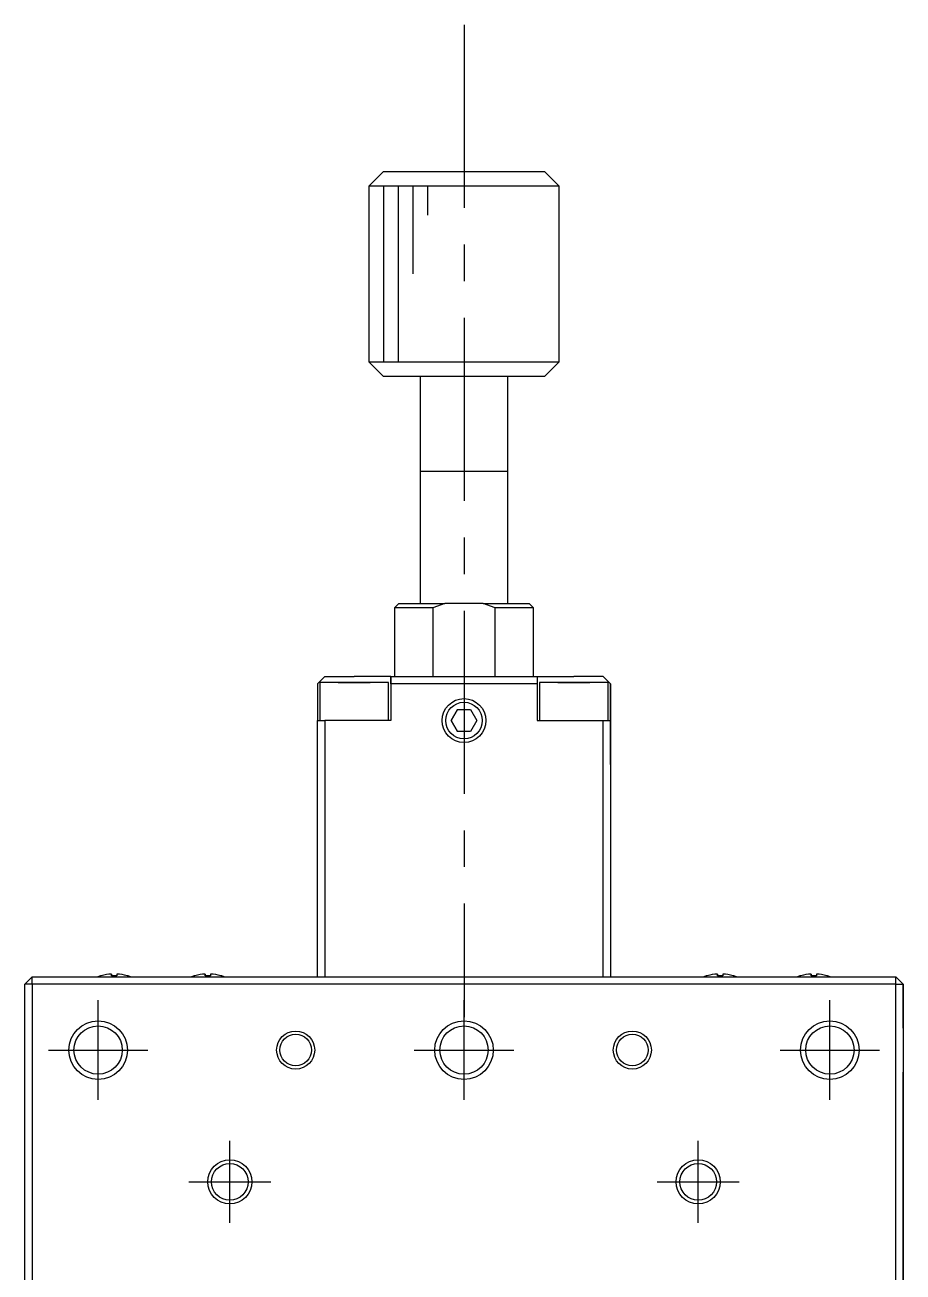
# Model space of a CAD drawing. Extents: x -312 to 352, y 11 to 577.
# Drawn here: x -83.9 to -23.9, y 126.5 to 211.7 of the extents above; entities that cross this region are included whole.
import ezdxf

# ---------------------------------------------------------------- set-up
doc = ezdxf.new("R2010")
doc.units = 0
doc.header["$LTSCALE"] = 10
doc.linetypes.add('CENTER', pattern=[2, 1.25, -0.25, 0.25, -0.25])
doc.layers.get('0').update_dxf_attribs({"linetype": 'CONTINUOUS'})
doc.layers.add('CENTER', color=1, linetype='CENTER')

msp = doc.modelspace()

# ---------------------------------------------------------------- linework, layer by layer
at = {"color": 7, "linetype": 'CONTINUOUS'}
for p, q in [((-59.371999, 201.695633), (-60.371999, 200.695633)), ((-59.371999, 201.695633), (-48.371999, 201.695633)), ((-47.371999, 200.695633), (-48.371999, 201.695633)), ((-47.371999, 200.695633), (-60.371999, 200.695633)), ((-60.371999, 200.695633), (-60.371999, 188.695633)), ((-47.371999, 188.695633), (-47.371999, 200.695633)), ((-60.371999, 188.695633), (-60.371732, 188.695633)), ((-60.371999, 188.695633), (-59.371999, 187.695633)), ((-60.371732, 188.695633), (-47.371999, 188.695633)), ((-48.371999, 187.695633), (-47.371999, 188.695633)), ((-56.871999, 187.695633), (-59.371999, 187.695633)), ((-48.371999, 187.695633), (-59.371773, 187.695633)), ((-50.871999, 187.695633), (-56.871999, 187.695633)), ((-56.871999, 187.695633), (-56.871999, 181.195633)), ((-50.871999, 187.695633), (-56.871876, 187.695633)), ((-48.371999, 187.695633), (-50.871999, 187.695633)), ((-50.871999, 181.195633), (-50.871999, 187.695633)), ((-56.870146, 181.195633), (-56.872004, 181.195633)), ((-56.871999, 181.200633), (-56.871999, 181.195633)), ((-56.871999, 181.195633), (-56.871999, 172.195652)), ((-56.871999, 181.195633), (-56.871999, 181.190633)), ((-50.871994, 181.195633), (-56.870146, 181.195633)), ((-50.871999, 181.195633), (-50.871999, 181.200633)), ((-50.871999, 172.195652), (-50.871999, 181.195633)), ((-50.871999, 181.190633), (-50.871999, 181.195633)), ((-58.321999, 172.195633), (-58.621999, 171.895633)), ((-58.321999, 172.195633), (-55.191089, 172.195633)), ((-55.191089, 172.195633), (-55.993319, 171.895633)), ((-52.552908, 172.195633), (-55.191089, 172.195633)), ((-52.552908, 172.195633), (-49.421999, 172.195633)), ((-51.750678, 171.895633), (-52.552908, 172.195633)), ((-49.121999, 171.895633), (-49.421999, 172.195633)), ((-55.993319, 171.895633), (-58.621999, 171.895633)), ((-58.621999, 171.895633), (-58.621999, 167.195633)), ((-55.993319, 171.895633), (-55.993319, 167.195633)), ((-49.121999, 171.895633), (-51.750678, 171.895633)), ((-51.750678, 167.195633), (-51.750678, 171.895633)), ((-49.121999, 167.195633), (-49.121999, 171.895633)), ((-63.371999, 167.195633), (-63.871999, 166.695633)), ((-63.371999, 167.195633), (-61.371999, 167.195633)), ((-58.871999, 167.195633), (-61.371999, 167.195633)), ((-58.871999, 166.695633), (-58.871999, 167.195633)), ((-58.871999, 167.195633), (-48.871999, 167.195633)), ((-58.871999, 167.195633), (-58.871999, 164.195633)), ((-48.871999, 167.195633), (-48.871999, 164.195633)), ((-48.871999, 167.195633), (-48.871999, 166.695633)), ((-48.871999, 167.195633), (-46.371999, 167.195633)), ((-44.371999, 167.195633), (-46.371999, 167.195633)), ((-43.871999, 166.695633), (-44.371999, 167.195633)), ((-44.371999, 167.195633), (-43.871999, 166.695633)), ((-63.871999, 166.695633), (-63.871999, 164.195633)), ((-59.021999, 166.795633), (-63.721999, 166.795633)), ((-59.021999, 166.795633), (-63.721999, 166.795633)), ((-63.721999, 166.795633), (-63.721999, 164.195633)), ((-62.471999, 166.795633), (-61.371999, 166.795633)), ((-61.371999, 166.795633), (-62.471999, 166.795633)), ((-60.271999, 166.795633), (-61.371999, 166.795633)), ((-61.371999, 166.795633), (-60.271999, 166.795633)), ((-59.021999, 164.195633), (-59.021999, 166.795633)), ((-58.871999, 166.695633), (-58.871999, 164.195633)), ((-48.871999, 166.695633), (-58.871999, 166.695633)), ((-48.871999, 166.695633), (-48.871999, 164.195633)), ((-44.021999, 166.795633), (-48.721999, 166.795633)), ((-44.021999, 166.795633), (-48.721999, 166.795633)), ((-48.721999, 166.795633), (-48.721999, 164.195633)), ((-47.471999, 166.795633), (-46.371999, 166.795633)), ((-46.371999, 166.795633), (-47.471999, 166.795633)), ((-45.271999, 166.795633), (-46.371999, 166.795633)), ((-46.371999, 166.795633), (-45.271999, 166.795633)), ((-44.021999, 164.195633), (-44.021999, 166.795633)), ((-43.871999, 166.695633), (-43.871999, 164.195633)), ((-43.871999, 164.195633), (-43.871999, 166.695633)), ((-54.738024, 164.195633), (-54.305011, 164.945633)), ((-54.305011, 164.945633), (-54.738024, 164.195633)), ((-54.305011, 164.945633), (-53.438986, 164.945633)), ((-53.438986, 164.945633), (-53.005973, 164.195633)), ((-63.871999, 146.695633), (-63.871999, 164.195633)), ((-63.871999, 164.195633), (-63.371999, 164.195633)), ((-63.371999, 164.195633), (-63.371999, 146.695633)), ((-58.871999, 164.195633), (-63.371999, 164.195633)), ((-54.305011, 163.445633), (-54.738024, 164.195633)), ((-54.738024, 164.195633), (-54.305011, 163.445633)), ((-53.005973, 164.195633), (-53.438986, 163.445633)), ((-48.871999, 164.195633), (-44.371999, 164.195633)), ((-44.371999, 146.695633), (-44.371999, 164.195633)), ((-44.371999, 164.195633), (-43.871999, 164.195633)), ((-43.871999, 164.195633), (-43.871999, 146.695633)), ((-43.871997, 161.195633), (-43.871999, 164.195633)), ((-53.438986, 163.445633), (-54.305011, 163.445633)), ((-43.871997, 161.195633), (-43.871997, 146.695633)), ((-83.371999, 146.695633), (-83.871999, 146.195633)), ((-83.371999, 146.195633), (-83.371999, 146.695633)), ((-83.371999, 146.695633), (-63.371999, 146.695633)), ((-78.65836, 146.765155), (-78.660615, 146.769777)), ((-78.65836, 146.765155), (-78.660615, 146.769777)), ((-77.951999, 146.765155), (-77.951999, 146.885492)), ((-77.951999, 146.885492), (-77.951999, 146.765155)), ((-77.591999, 146.765155), (-77.951999, 146.765155)), ((-77.591999, 146.885492), (-77.591999, 146.765155)), ((-76.883383, 146.769777), (-76.885637, 146.765155)), ((-72.25836, 146.765155), (-72.260615, 146.769777)), ((-72.25836, 146.765155), (-72.260615, 146.769777)), ((-71.551999, 146.765155), (-71.551999, 146.885492)), ((-71.551999, 146.885492), (-71.551999, 146.765155)), ((-71.191999, 146.765155), (-71.551999, 146.765155)), ((-71.191999, 146.885492), (-71.191999, 146.765155)), ((-70.483383, 146.769777), (-70.485637, 146.765155)), ((-63.371999, 146.695633), (-44.371999, 146.695633)), ((-63.371999, 146.695633), (-44.371999, 146.695633)), ((-44.371999, 146.695633), (-24.371999, 146.695633)), ((-37.25836, 146.765155), (-37.260615, 146.769777)), ((-37.25836, 146.765155), (-37.260615, 146.769777)), ((-36.551999, 146.765155), (-36.551999, 146.885492)), ((-36.551999, 146.885492), (-36.551999, 146.765155)), ((-36.191999, 146.765155), (-36.551999, 146.765155)), ((-36.191999, 146.885492), (-36.191999, 146.765155)), ((-35.483383, 146.769777), (-35.485637, 146.765155)), ((-30.85836, 146.765155), (-30.860615, 146.769777)), ((-30.85836, 146.765155), (-30.860615, 146.769777)), ((-30.151999, 146.765155), (-30.151999, 146.885492)), ((-30.151999, 146.885492), (-30.151999, 146.765155)), ((-29.791999, 146.765155), (-30.151999, 146.765155)), ((-29.791999, 146.885492), (-29.791999, 146.765155)), ((-29.083383, 146.769777), (-29.085637, 146.765155)), ((-24.371999, 146.195633), (-24.371999, 146.695633)), ((-23.871999, 146.195633), (-24.371999, 146.695633)), ((-24.371999, 146.695633), (-23.871999, 146.195633)), ((-83.871999, 87.195633), (-83.871999, 146.195633)), ((-83.371999, 146.195633), (-83.871999, 146.195633)), ((-83.371999, 146.195633), (-83.371999, 87.195633)), ((-24.371999, 146.195633), (-83.371999, 146.195633)), ((-24.371999, 87.195633), (-24.371999, 146.195633)), ((-24.371999, 146.195633), (-23.871999, 146.195633)), ((-23.871999, 146.195633), (-23.871999, 87.195633)), ((-23.871999, 143.195628), (-23.871999, 146.195633)), ((-23.871999, 124.695633), (-23.871999, 140.195638))]:
    msp.add_line(p, q, dxfattribs=at)
at = {"color": 3, "linetype": 'CONTINUOUS'}
for p, q in [((-59.371999, 200.695633), (-59.371999, 188.695633)), ((-58.371999, 200.695633), (-58.371999, 188.695633)), ((-57.371999, 200.695633), (-57.371999, 194.695633)), ((-56.371999, 200.695633), (-56.371999, 198.695633))]:
    msp.add_line(p, q, dxfattribs=at)
for centre, radius in [((-53.871999, 164.195633), 1.5), ((-78.871999, 141.695633), 2), ((-53.871999, 141.695633), 2), ((-28.871999, 141.695633), 2), ((-65.371999, 141.695633), 1.3), ((-42.371999, 141.695633), 1.3), ((-69.871999, 132.695633), 1.5), ((-37.871999, 132.695633), 1.5)]:
    msp.add_circle(centre, radius, dxfattribs=at)
at = {"color": 7, "linetype": 'CONTINUOUS'}
for centre, radius in [((-53.871999, 164.195633), 1.25), ((-78.871999, 141.695633), 1.65), ((-53.871999, 141.695633), 1.65), ((-28.871999, 141.695633), 1.65), ((-65.371999, 141.695633), 1.075), ((-42.371999, 141.695633), 1.075), ((-69.871999, 132.695633), 1.25), ((-37.871999, 132.695633), 1.25)]:
    msp.add_circle(centre, radius, dxfattribs=at)
for centre, radius, start, end in [((-77.771999, 143.695633), 3.2, 106.122533, 110.364135), ((-77.771999, 143.695633), 3.194933, 93.229709, 106.106712), ((-77.771999, 143.695633), 3.194933, 73.893288, 86.770291), ((-77.771999, 143.695633), 3.2, 69.635865, 73.877467), ((-71.371999, 143.695633), 3.2, 106.122533, 110.364135), ((-71.371999, 143.695633), 3.194933, 93.229709, 106.106712), ((-71.371999, 143.695633), 3.194933, 73.893288, 86.770291), ((-71.371999, 143.695633), 3.2, 69.635865, 73.877467), ((-36.371999, 143.695633), 3.2, 106.122533, 110.364135), ((-36.371999, 143.695633), 3.194933, 93.229709, 106.106712), ((-36.371999, 143.695633), 3.194933, 73.893288, 86.770291), ((-36.371999, 143.695633), 3.2, 69.635865, 73.877467), ((-29.971999, 143.695633), 3.2, 106.122533, 110.364135), ((-29.971999, 143.695633), 3.194933, 93.229709, 106.106712), ((-29.971999, 143.695633), 3.194933, 73.893288, 86.770291), ((-29.971999, 143.695633), 3.2, 69.635865, 73.877467)]:
    msp.add_arc(centre, radius, start, end, dxfattribs=at)
at = {"layer": 'CENTER', "color": 1, "linetype": 'CENTER'}
for p, q in [((-53.871999, 211.695633), (-53.871999, 143.945633)), ((-78.871999, 138.295633), (-78.871999, 145.095633)), ((-53.871999, 138.295633), (-53.871999, 145.095633)), ((-28.871999, 138.295633), (-28.871999, 145.095633)), ((-82.271999, 141.695633), (-75.471999, 141.695633)), ((-57.271999, 141.695633), (-50.471999, 141.695633)), ((-32.271999, 141.695633), (-25.471999, 141.695633)), ((-69.871999, 129.895633), (-69.871999, 135.495633)), ((-37.871999, 129.895633), (-37.871999, 135.495633)), ((-72.671999, 132.695633), (-67.071999, 132.695633)), ((-40.671999, 132.695633), (-35.071999, 132.695633))]:
    msp.add_line(p, q, dxfattribs=at)

doc.saveas('drawing.dxf')
